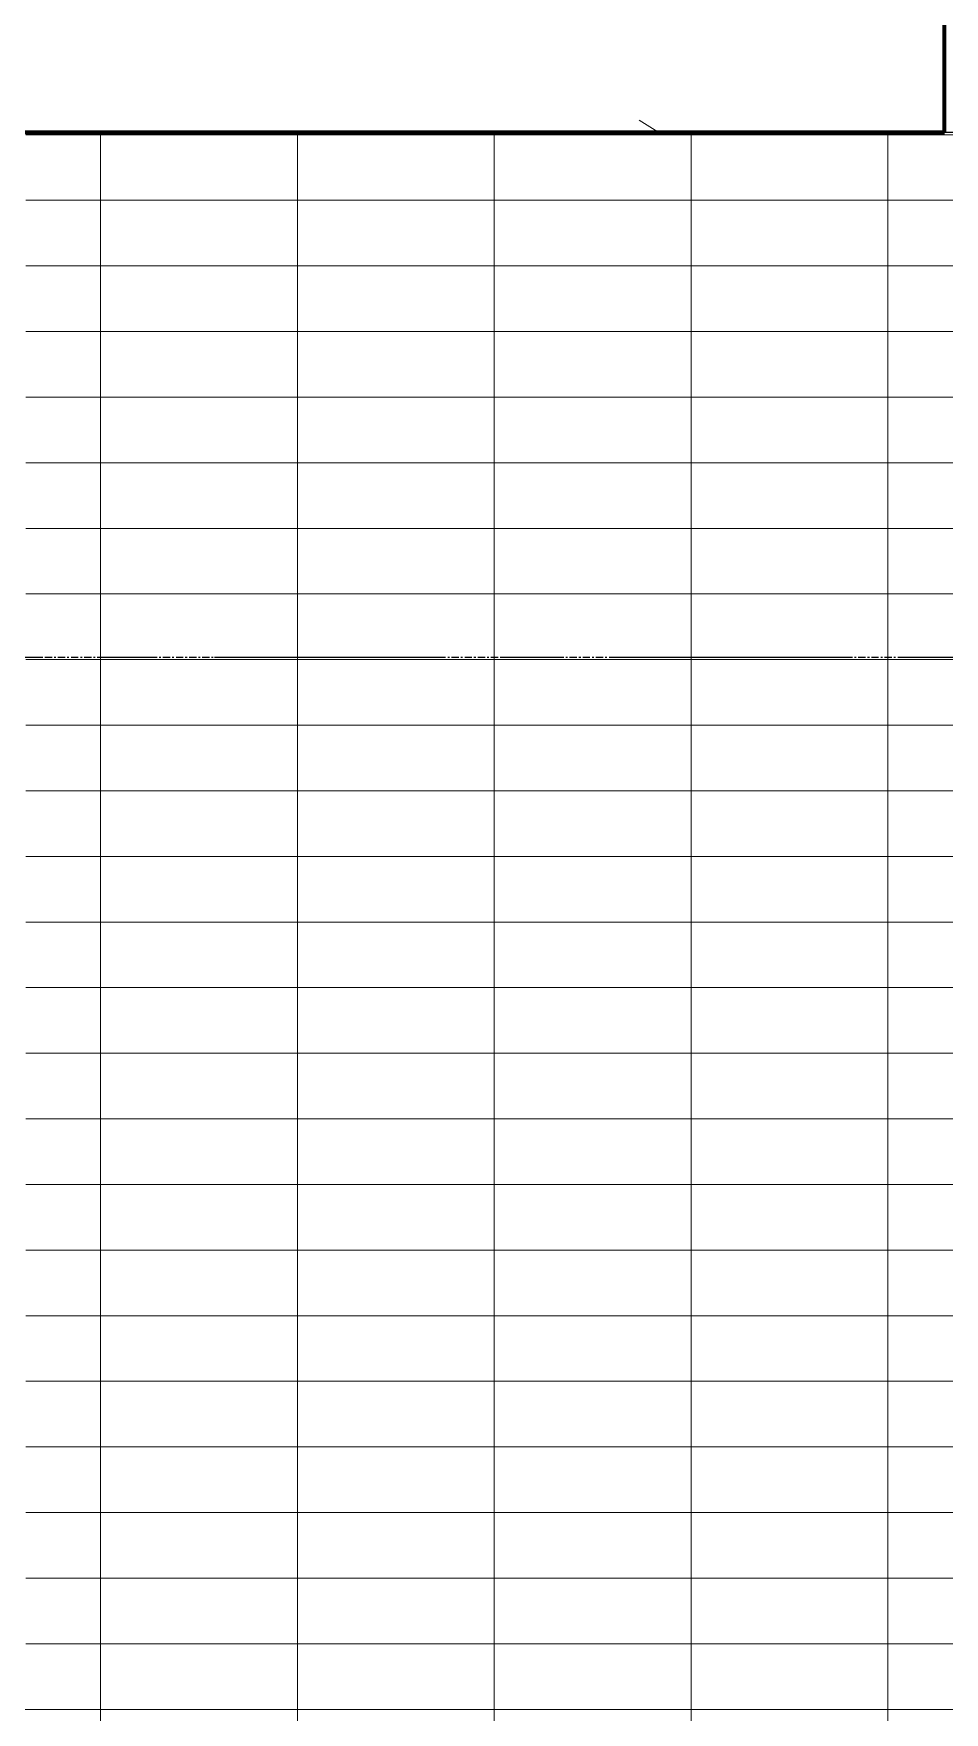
# Model space of a CAD drawing. Header units: millimetres. Extents: x -4391136 to -1798569, y -886572 to -291056.
# Drawn here: x -2546323 to -2545629, y -389315 to -388036 of the extents above; entities that cross this region are included whole.
import ezdxf
from ezdxf.enums import TextEntityAlignment as Align

# ---------------------------------------------------------------- set-up
doc = ezdxf.new("R2010")
doc.units = ezdxf.units.MM
for name, pattern in [('CENTER', [50.800000000000004, 31.75, -6.35, 6.35, -6.35]), ('TA_GL_000.70000', [1.925, 0.7, -0.175, 0.175, -0.175, 0.7]), ('Xref-C-1-PP17-AR-2214-01-B$0$DPA_Grid _ Level 100', [10, 5.5, -1.6, 1.3, -1.6]), ('Xref-C-1-PP17-AR-2214-01-B$0$Hidden', [7.143800000000001, 4.7625, -2.3813])]:
    doc.linetypes.add(name, pattern=pattern)
doc.layers.add('000 - 0_HIDE_OBJ_FRAMING_DEF_DIMS', color=7, linetype='Continuous', plot=False)
for name, color, linetype in [('000 - 0_SYM_DWG_GRID-BUBBLE_MAIN_COLOR_1', 7, 'Continuous'), ('000 - 0_SYM_DWG_GRIDLINE_MAIN_COLOR_251', 7, 'Continuous'), ('000 - GRID', 7, 'CENTER'), ('_PP-Dim', 7, 'Continuous'), ('Xref-C-1-PP17-AR-2214-01-B$0$A-DETL-MBND', 7, 'Xref-C-1-PP17-AR-2214-01-B$0$Hidden'), ('Xref-C-1-PP17-AR-2214-01-B$0$A-FLOR-E', 7, 'Continuous'), ('Xref-C-1-PP17-AR-2214-01-B$0$A-FLOR-PATT', 7, 'Continuous'), ('Xref-C-1-PP17-AR-2214-01-B$0$A-Wall', 7, 'Continuous'), ('Xref-C-1-PP17-AR-2214-01-B$0$A-WALL-PATT', 7, 'Continuous'), ('Xref-C-1-PP17-AR-2214-01-B$0$WALL-E', 7, 'Continuous')]:
    doc.layers.add(name, color=color, linetype=linetype)
doc.styles.add('Arial', font='arial.ttf', dxfattribs={"height": 1500})
doc.styles.add('TA', font='', dxfattribs={"height": 4.5})
doc.styles.get('TA').set_extended_font_data('Cordia New')

# ---------------------------------------------------------------- blocks, each defined once
blk = doc.blocks.new('*U1278')
at = {"layer": '000 - 0_SYM_DWG_GRIDLINE_MAIN_COLOR_251', "color": 7, "linetype": 'ByBlock', "ltscale": 5}
blk.add_line((29.9999999999998, 0), (-560.4999999999969, 6.311186212045594e-14), dxfattribs=at)
at = {"color": 7, "style": 'TA', "flags": 1}
blk.add_attdef('LOCATION', (5.999999999999999, -6.000000000000001), '', height=4.5, rotation=270, dxfattribs=at)
at = {"layer": '000 - 0_SYM_DWG_GRID-BUBBLE_MAIN_COLOR_1', "color": 7, "style": 'Arial'}
blk.add_attdef('GRID-HEAD', text='', height=4.000000000000001, rotation=179.999999999987, dxfattribs=at).set_placement((73.74999998541176, 0), align=Align.MIDDLE_CENTER)
blk = doc.blocks.new('W-1-PP17-ENT2_REV00_20260526-152343_LOPF_MAIN_DIMS')
at = {"layer": '000 - GRID', "color": 7, "linetype": 'TA_GL_000.70000', "xscale": 50.00000000000036, "yscale": 50.00000000000036, "zscale": 50.00000000000036, "rotation": 180}
blk.add_blockref('*U1278', (-26525, -5300.000000001804), dxfattribs=at)
blk = doc.blocks.new('Xref-C-1-PP17-AR-2214-01-B$0$C-Channels - C125x65x13_4 kg_m-22771014-ENTRANCE 2 - LOWER ROOF FLOOR PLAN01-flat-1')
at = {"layer": 'Xref-C-1-PP17-AR-2214-01-B$0$A-DETL-MBND', "color": 7}
for p, q in [((-1175, -27.40000000002328), (-1175, 37.59999999997672)), ((-1175, 35.84264068712946), (-1175, 31.59999999997672)), ((-1175, 31.59999999997672), (-1175, -19.40000000002328))]:
    blk.add_line(p, q, dxfattribs=at)
blk = doc.blocks.new('W-1-PP17-ENT2_REV00_20260526-152612_EX_LOPF-1')
at = {"layer": 'Xref-C-1-PP17-AR-2214-01-B$0$A-FLOR-PATT', "lineweight": 9}
h = blk.add_hatch(dxfattribs=at)
h.set_pattern_fill('ACET-2D-FP_19', angle=-89.99999999999999, style=0, pattern_type=2)
h.set_pattern_definition([(0, (-2850021.692329207, -514912.8657087464), (-1.722546424198833e-14, 50.00000000000001), []), (90, (-2850021.692329207, -514912.8657087464), (-150, -5.167639272596499e-14), [])])
h.paths.add_polyline_path([(-959.999998299405, -5134.580956430233), (-959.999998299405, -5187.499999996799), (-734.9999982989393, -5187.499999996799), (-734.9999982989393, -5139.999999996799), (-729.999998299405, -5139.999999996799), (-729.999998299405, -5067.499999997264), (-959.999998299405, -5067.499999997264)], flags=17)
h.paths.add_polyline_path([(-935.3241773564368, -5637.499999997264), (-959.999998299405, -5637.499999997264), (-959.999998299405, -5757.499999996799), (-729.999998299405, -5757.499999996799), (-729.999998299405, -5684.999999996799), (-734.9999982989393, -5684.999999996799), (-734.9999982989393, -5637.499999997264)], flags=17)
h.paths.add_polyline_path([(-967.499998299405, -5632.333333330287), (-967.499998299405, -5632.499999996799), (-904.999998299405, -5632.499999996799), (-904.999998299405, -5192.499999997264), (-967.499998299405, -5192.66666666331)], flags=17)
h.paths.add_polyline_path([(-5300.000000002328, -7187.865904628357), (-5300.000000002328, -7239.999999996333), (-729.999998299405, -7239.999999996333), (-729.999998299405, -7187.865904628357)])
h.paths.add_polyline_path([(-5300.000000002328, -7065.021347273199), (-5300.000000002328, -7091.186842382944), (-5300.000000002328, -7137.865904628357), (-729.999998299405, -7137.865904628357), (-729.999998299405, -5762.499999997264), (-1009.999998299405, -5762.499999997264), (-1009.999998299405, -5632.499999996799), (-1002.499998299405, -5632.499999996799), (-1002.499998299405, -5192.499999997264), (-1009.999998299405, -5192.499999997264), (-1009.999998299405, -5062.499999996799), (-729.999998299405, -5062.499999996799), (-729.999998299405, -4899.999999996799), (-2750.000000002794, -4899.999999996799), (-2750.000000002794, -6079.999999996799), (-3550.000000002794, -6079.999999996799), (-3550.000000002794, -4899.999999996799), (-3750.000000002794, -4899.999999996799), (-3750.000000002794, -5749.999999997264), (-4209.978652725928, -5749.999999997264), (-5011.683783110697, -5964.869457843306), (-5022.815574300475, -5923.335336630291), (-4376.079504647758, -5749.999999997264), (-5300.000000002328, -5749.999999997264), (-5300.000000002328, -6898.920495353232), (-5126.664663368836, -6252.184425699583), (-5085.130542156287, -6263.316216888896)])
at = {"layer": 'Xref-C-1-PP17-AR-2214-01-B$0$A-WALL-PATT', "lineweight": 9}
h = blk.add_hatch(dxfattribs=at)
h.set_pattern_fill('ACET-2D-FP_20', angle=-40.00000000001929, style=0, pattern_type=2)
h.set_pattern_definition([(49.99999999998066, (-2944.750092132948, -4900.000010718184), (-459.033747442358, 385.1750481771305), [76.19999999489092, -838.1999999438001]), (354.9999999999807, (-2944.750092132948, -4900.000010718184), (65.28252746094925, 746.1827033320443), [60.95999999902279, -670.5599999892506]), (100.4509999999806, (-2884.021828048863, -4905.313508841733), (-693.3830033237465, -127.8976821540858), [64.760000009727, -712.360000106997]), (46.18399999998068, (-2944.749901702628, -4696.800471851195), (-648.5724861597413, 622.3064180691725), [114.2999999805889, -1257.299999786477]), (96.63599999998067, (-2854.39047809504, -4710.813911945152), (-1050.53431868169, -122.2199233649302), [97.13999998684996, -1068.539999855349]), (351.1839999999806, (-2944.749901702628, -4696.800471851195), (172.1971373298435, 1110.274966447614), [91.43999999912084, -1005.839999990329]), (20.99999999998068, (-2843.150562898722, -4747.600130389037), (-214.7433929590627, 559.4256647136064), [76.20000000503082, -838.200000055339]), (325.9999999999807, (-2843.150562898722, -4747.600130389037), (418.8539380778092, 620.9765001013877), [60.9599999951956, -670.5599999471516]), (71.45099999998068, (-2792.612509841099, -4781.688536822388), (-668.4524659854361, 224.2969172061419), [64.75999999221385, -712.3599999143522]), (37.49999999998067, (-2944.750092132948, -4900.000010718184), (-158.7692420319073, 206.91210464295), [33.52799999703571, -628.9039999443971, 33.52799999703571, -1320.29199988327]), (37.49999999998067, (-2944.750092132948, -4900.000010718184), (-158.7692420319073, 206.91210464295), [-695.9599999384686, -647.1919999427803, 33.52799999703571, -639.571999943454]), (7.499999999980671, (-2944.750092132948, -4900.000010718184), (-47.30360575212411, 359.3065579393879), [33.52799999999587, -354.5839999999563, 33.52799999999587, -870.203999999893]), (7.499999999980671, (-2944.750092132948, -4900.000010718184), (-47.30360575212411, 359.3065579393879), [-421.6399999999481, -613.6639999999245, 33.52799999999587, -223.0119999999726]), (327.4999999999807, (-3171.317905262113, -4900.000032866898), (146.1911639366298, 229.4741615331733), [33.52800000003585, -220.4720000002358, 33.52800000003585, -1810.512000001937]), (327.4999999999807, (-3171.317905262113, -4900.000032866898), (146.1911639366298, 229.4741615331733), [-287.5280000003075, -758.9520000008117, 33.52800000003585, -1018.032000001089]), (317.4999999999807, (-3272.917674696073, -4899.999937651737), (321.0978918577311, 350.4168590595947), [33.52800000457609, -296.6720000404915, 33.52800000457609, -1239.520000169177]), (317.4999999999807, (-3272.917674696073, -4899.999937651737), (321.0978918577311, 350.4168590595947), [-363.7280000496437, -492.7600000672547, 33.52800000457609, -713.2320000973459])])
h.paths.add_polyline_path([(-3839.500000002328, -4743.259779239597), (-3839.500000002328, -4899.999999996799), (-2050.000000002328, -4899.788250115758), (-2050.000000002328, -4699.999999995867), (-3839.500000002328, -4699.999999995867)])
at = {"layer": '000 - 0_HIDE_OBJ_FRAMING_DEF_DIMS', "color": 7, "linetype": 'Xref-C-1-PP17-AR-2214-01-B$0$DPA_Grid _ Level 100'}
blk.add_line((-29475.61840735516, -5299.999999999593), (7016.002662105951, -5299.999999999593), dxfattribs=at)
at = {"layer": 'Xref-C-1-PP17-AR-2214-01-B$0$A-FLOR-E', "color": 7}
blk.add_line((-2750.000000002328, -4899.999999999593), (-729.9999982984737, -4899.999999999593), dxfattribs=at)
at = {"layer": 'Xref-C-1-PP17-AR-2214-01-B$0$A-Wall', "color": 7, "lineweight": 70}
for p, q in [((-2050.000000001863, -4899.999999999593), (-2050.000000001863, -200.0088198921294)), ((-3750.000000001863, -4899.999999999593), (-2050.000000001863, -4899.999999999593))]:
    blk.add_line(p, q, dxfattribs=at)
at = {"layer": 'Xref-C-1-PP17-AR-2214-01-B$0$WALL-E', "color": 7}
blk.add_line((-2050.000000001863, -4749.999999999593), (-2050.000000001863, -4899.788250118552), dxfattribs=at)
at = {"color": 7, "rotation": 270}
blk.add_blockref('Xref-C-1-PP17-AR-2214-01-B$0$C-Channels - C125x65x13_4 kg_m-22771014-ENTRANCE 2 - LOWER ROOF FLOOR PLAN01-flat-1', (-2710.933330496307, -6075.008819893061), dxfattribs=at)

msp = doc.modelspace()

# ---------------------------------------------------------------- block references
at = {"layer": '_PP-Dim', "color": 7}
msp.add_blockref('W-1-PP17-ENT2_REV00_20260526-152343_LOPF_MAIN_DIMS', (-2543578.514610203, -383210.8748381315), dxfattribs=at)

# ---------------------------------------------------------------- next in the draw order: block references
msp.add_blockref('W-1-PP17-ENT2_REV00_20260526-152612_EX_LOPF-1', (-2543578.514610203, -383210.8748381315), dxfattribs=at)

doc.saveas('drawing.dxf')
